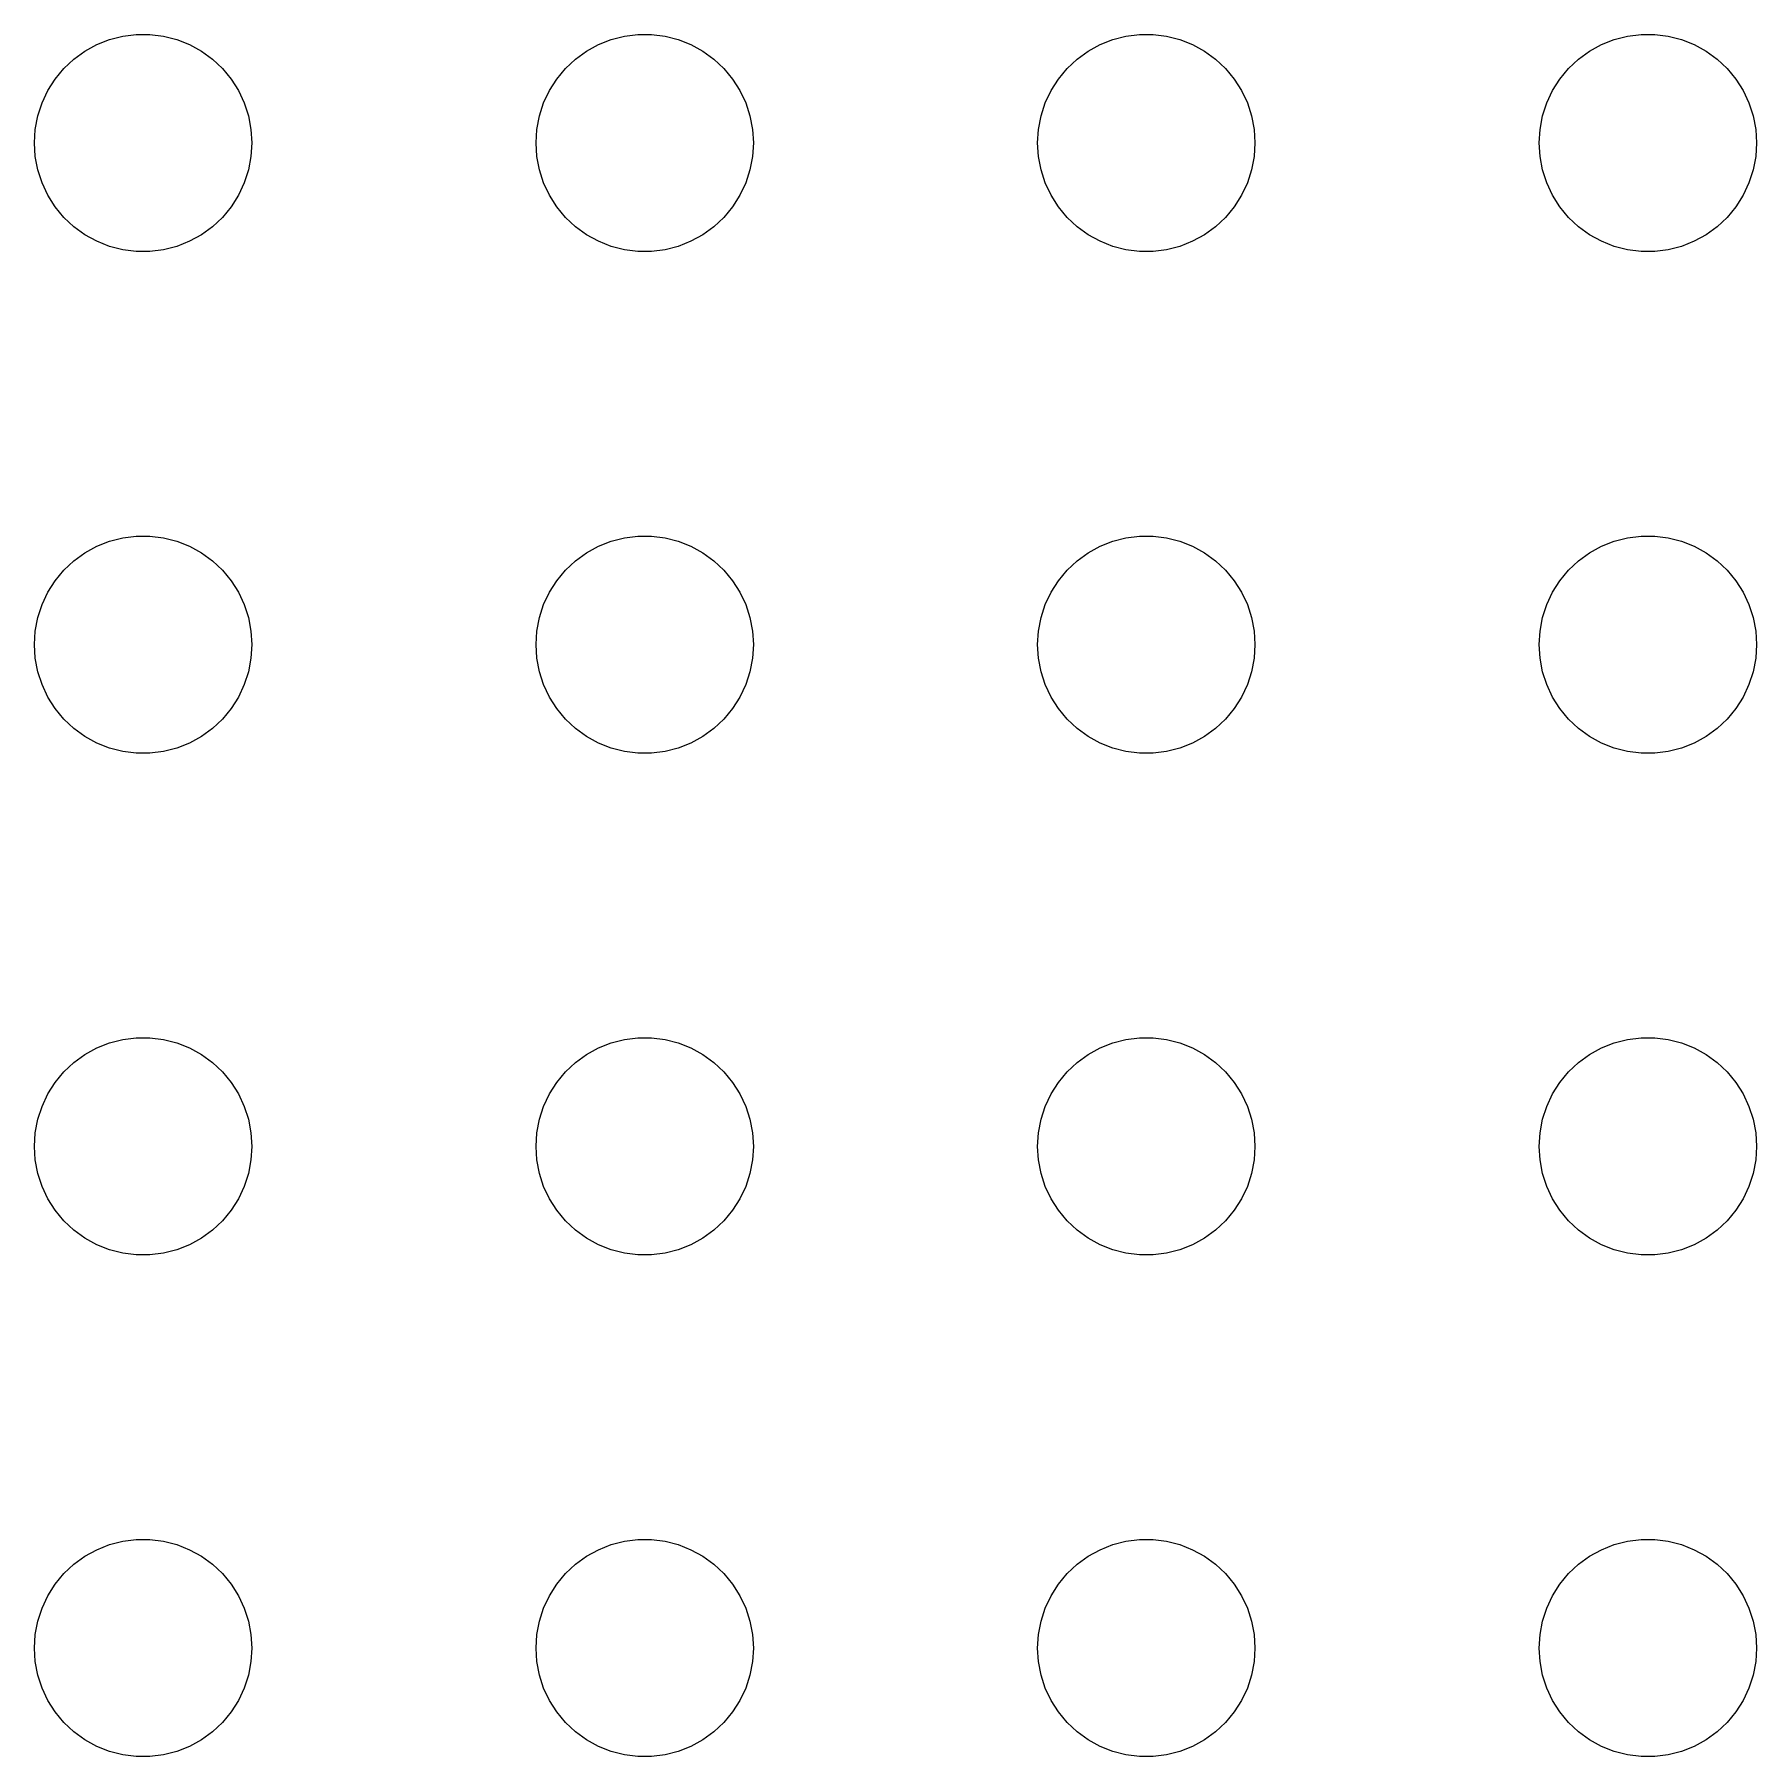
# Model space of a CAD drawing. Header units: metres. Extents: x 9 to 231, y 9 to 231.
# Drawn here: x 56.8 to 108.2, y 116.8 to 168.2 of the extents above; entities that cross this region are included whole.
import ezdxf

# ---------------------------------------------------------------- set-up
doc = ezdxf.new("R2010")
doc.units = ezdxf.units.M

msp = doc.modelspace()

# ---------------------------------------------------------------- linework, layer by layer
for p, q in [((58.2586, 167.744), (58.6162, 167.941)), ((58.6162, 167.941), (58.9957, 168.091)), ((58.9957, 168.091), (59.391, 168.192)), ((59.391, 168.192), (59.7959, 168.244)), ((59.7959, 168.244), (60.2041, 168.244)), ((60.2041, 168.244), (60.609, 168.192)), ((60.609, 168.192), (61.0043, 168.091)), ((61.0043, 168.091), (61.3838, 167.941)), ((61.3838, 167.941), (61.7414, 167.744)), ((73.2586, 167.744), (73.6162, 167.941)), ((73.6162, 167.941), (73.9957, 168.091)), ((73.9957, 168.091), (74.391, 168.192)), ((74.391, 168.192), (74.7959, 168.244)), ((74.7959, 168.244), (75.2041, 168.244)), ((75.2041, 168.244), (75.609, 168.192)), ((75.609, 168.192), (76.0043, 168.091)), ((76.0043, 168.091), (76.3838, 167.941)), ((76.3838, 167.941), (76.7414, 167.744)), ((88.2586, 167.744), (88.6162, 167.941)), ((88.6162, 167.941), (88.9957, 168.091)), ((88.9957, 168.091), (89.391, 168.192)), ((89.391, 168.192), (89.7959, 168.244)), ((89.7959, 168.244), (90.2041, 168.244)), ((90.2041, 168.244), (90.609, 168.192)), ((90.609, 168.192), (91.0043, 168.091)), ((91.0043, 168.091), (91.3838, 167.941)), ((91.3838, 167.941), (91.7414, 167.744)), ((103.259, 167.744), (103.616, 167.941)), ((103.616, 167.941), (103.996, 168.091)), ((103.996, 168.091), (104.391, 168.192)), ((104.391, 168.192), (104.796, 168.244)), ((104.796, 168.244), (105.204, 168.244)), ((105.204, 168.244), (105.609, 168.192)), ((105.609, 168.192), (106.004, 168.091)), ((106.004, 168.091), (106.384, 167.941)), ((106.384, 167.941), (106.741, 167.744)), ((57.6308, 167.225), (57.9284, 167.504)), ((57.9284, 167.504), (58.2586, 167.744)), ((61.7414, 167.744), (62.0716, 167.504)), ((62.0716, 167.504), (62.3691, 167.225)), ((72.6308, 167.225), (72.9284, 167.504)), ((72.9284, 167.504), (73.2586, 167.744)), ((76.7414, 167.744), (77.0716, 167.504)), ((77.0716, 167.504), (77.3691, 167.225)), ((87.6308, 167.225), (87.9284, 167.504)), ((87.9284, 167.504), (88.2586, 167.744)), ((91.7414, 167.744), (92.0716, 167.504)), ((92.0716, 167.504), (92.3691, 167.225)), ((102.631, 167.225), (102.928, 167.504)), ((102.928, 167.504), (103.259, 167.744)), ((106.741, 167.744), (107.072, 167.504)), ((107.072, 167.504), (107.369, 167.225)), ((57.152, 166.566), (57.3707, 166.91)), ((57.3707, 166.91), (57.6308, 167.225)), ((62.3691, 167.225), (62.6293, 166.91)), ((62.6293, 166.91), (62.848, 166.566)), ((72.152, 166.566), (72.3707, 166.91)), ((72.3707, 166.91), (72.6308, 167.225)), ((77.3691, 167.225), (77.6293, 166.91)), ((77.6293, 166.91), (77.848, 166.566)), ((87.152, 166.566), (87.3707, 166.91)), ((87.3707, 166.91), (87.6308, 167.225)), ((92.3691, 167.225), (92.6293, 166.91)), ((92.6293, 166.91), (92.848, 166.566)), ((102.152, 166.566), (102.371, 166.91)), ((102.371, 166.91), (102.631, 167.225)), ((107.369, 167.225), (107.629, 166.91)), ((107.629, 166.91), (107.848, 166.566)), ((56.9782, 166.196), (57.152, 166.566)), ((62.848, 166.566), (63.0218, 166.196)), ((71.9782, 166.196), (72.152, 166.566)), ((77.848, 166.566), (78.0218, 166.196)), ((86.9782, 166.196), (87.152, 166.566)), ((92.848, 166.566), (93.0218, 166.196)), ((101.978, 166.196), (102.152, 166.566)), ((107.848, 166.566), (108.022, 166.196)), ((56.8521, 165.808), (56.9782, 166.196)), ((63.0218, 166.196), (63.1479, 165.808)), ((71.8521, 165.808), (71.9782, 166.196)), ((78.0218, 166.196), (78.1479, 165.808)), ((86.8521, 165.808), (86.9782, 166.196)), ((93.0218, 166.196), (93.1479, 165.808)), ((101.852, 165.808), (101.978, 166.196)), ((108.022, 166.196), (108.148, 165.808)), ((56.75, 165), (56.7756, 165.407)), ((56.7756, 165.407), (56.8521, 165.808)), ((63.1479, 165.808), (63.2244, 165.407)), ((63.2244, 165.407), (63.25, 165)), ((71.75, 165), (71.7756, 165.407)), ((71.7756, 165.407), (71.8521, 165.808)), ((78.1479, 165.808), (78.2244, 165.407)), ((78.2244, 165.407), (78.25, 165)), ((86.75, 165), (86.7756, 165.407)), ((86.7756, 165.407), (86.8521, 165.808)), ((93.1479, 165.808), (93.2244, 165.407)), ((93.2244, 165.407), (93.25, 165)), ((101.75, 165), (101.776, 165.407)), ((101.776, 165.407), (101.852, 165.808)), ((108.148, 165.808), (108.224, 165.407)), ((108.224, 165.407), (108.25, 165)), ((56.7756, 164.593), (56.75, 165)), ((63.25, 165), (63.2244, 164.593)), ((71.7756, 164.593), (71.75, 165)), ((78.25, 165), (78.2244, 164.593)), ((86.7756, 164.593), (86.75, 165)), ((93.25, 165), (93.2244, 164.593)), ((101.776, 164.593), (101.75, 165)), ((108.25, 165), (108.224, 164.593)), ((56.8521, 164.192), (56.7756, 164.593)), ((63.2244, 164.593), (63.1479, 164.192)), ((71.8521, 164.192), (71.7756, 164.593)), ((78.2244, 164.593), (78.1479, 164.192)), ((86.8521, 164.192), (86.7756, 164.593)), ((93.2244, 164.593), (93.1479, 164.192)), ((101.852, 164.192), (101.776, 164.593)), ((108.224, 164.593), (108.148, 164.192)), ((56.9782, 163.804), (56.8521, 164.192)), ((57.152, 163.434), (56.9782, 163.804)), ((63.0218, 163.804), (62.848, 163.434)), ((63.1479, 164.192), (63.0218, 163.804)), ((71.9782, 163.804), (71.8521, 164.192)), ((72.152, 163.434), (71.9782, 163.804)), ((78.0218, 163.804), (77.848, 163.434)), ((78.1479, 164.192), (78.0218, 163.804)), ((86.9782, 163.804), (86.8521, 164.192)), ((87.152, 163.434), (86.9782, 163.804)), ((93.0218, 163.804), (92.848, 163.434)), ((93.1479, 164.192), (93.0218, 163.804)), ((101.978, 163.804), (101.852, 164.192)), ((102.152, 163.434), (101.978, 163.804)), ((108.022, 163.804), (107.848, 163.434)), ((108.148, 164.192), (108.022, 163.804)), ((57.3707, 163.09), (57.152, 163.434)), ((62.848, 163.434), (62.6293, 163.09)), ((72.3707, 163.09), (72.152, 163.434)), ((77.848, 163.434), (77.6293, 163.09)), ((87.3707, 163.09), (87.152, 163.434)), ((92.848, 163.434), (92.6293, 163.09)), ((102.371, 163.09), (102.152, 163.434)), ((107.848, 163.434), (107.629, 163.09)), ((57.6308, 162.775), (57.3707, 163.09)), ((57.9284, 162.496), (57.6308, 162.775)), ((62.3691, 162.775), (62.0716, 162.496)), ((62.6293, 163.09), (62.3691, 162.775)), ((72.6308, 162.775), (72.3707, 163.09)), ((72.9284, 162.496), (72.6308, 162.775)), ((77.3691, 162.775), (77.0716, 162.496)), ((77.6293, 163.09), (77.3691, 162.775)), ((87.6308, 162.775), (87.3707, 163.09)), ((87.9284, 162.496), (87.6308, 162.775)), ((92.3691, 162.775), (92.0716, 162.496)), ((92.6293, 163.09), (92.3691, 162.775)), ((102.631, 162.775), (102.371, 163.09)), ((102.928, 162.496), (102.631, 162.775)), ((107.369, 162.775), (107.072, 162.496)), ((107.629, 163.09), (107.369, 162.775)), ((58.2586, 162.256), (57.9284, 162.496)), ((58.6162, 162.059), (58.2586, 162.256)), ((61.7414, 162.256), (61.3838, 162.059)), ((62.0716, 162.496), (61.7414, 162.256)), ((73.2586, 162.256), (72.9284, 162.496)), ((73.6162, 162.059), (73.2586, 162.256)), ((76.7414, 162.256), (76.3838, 162.059)), ((77.0716, 162.496), (76.7414, 162.256)), ((88.2586, 162.256), (87.9284, 162.496)), ((88.6162, 162.059), (88.2586, 162.256)), ((91.7414, 162.256), (91.3838, 162.059)), ((92.0716, 162.496), (91.7414, 162.256)), ((103.259, 162.256), (102.928, 162.496)), ((103.616, 162.059), (103.259, 162.256)), ((106.741, 162.256), (106.384, 162.059)), ((107.072, 162.496), (106.741, 162.256)), ((58.9957, 161.909), (58.6162, 162.059)), ((59.391, 161.808), (58.9957, 161.909)), ((59.7959, 161.756), (59.391, 161.808)), ((60.2041, 161.756), (59.7959, 161.756)), ((60.609, 161.808), (60.2041, 161.756)), ((61.0043, 161.909), (60.609, 161.808)), ((61.3838, 162.059), (61.0043, 161.909)), ((73.9957, 161.909), (73.6162, 162.059)), ((74.391, 161.808), (73.9957, 161.909)), ((74.7959, 161.756), (74.391, 161.808)), ((75.2041, 161.756), (74.7959, 161.756)), ((75.609, 161.808), (75.2041, 161.756)), ((76.0043, 161.909), (75.609, 161.808)), ((76.3838, 162.059), (76.0043, 161.909)), ((88.9957, 161.909), (88.6162, 162.059)), ((89.391, 161.808), (88.9957, 161.909)), ((89.7959, 161.756), (89.391, 161.808)), ((90.2041, 161.756), (89.7959, 161.756)), ((90.609, 161.808), (90.2041, 161.756)), ((91.0043, 161.909), (90.609, 161.808)), ((91.3838, 162.059), (91.0043, 161.909)), ((103.996, 161.909), (103.616, 162.059)), ((104.391, 161.808), (103.996, 161.909)), ((104.796, 161.756), (104.391, 161.808)), ((105.204, 161.756), (104.796, 161.756)), ((105.609, 161.808), (105.204, 161.756)), ((106.004, 161.909), (105.609, 161.808)), ((106.384, 162.059), (106.004, 161.909)), ((58.6162, 152.941), (58.9957, 153.091)), ((58.9957, 153.091), (59.391, 153.192)), ((59.391, 153.192), (59.7959, 153.244)), ((59.7959, 153.244), (60.2041, 153.244)), ((60.2041, 153.244), (60.609, 153.192)), ((60.609, 153.192), (61.0043, 153.091)), ((61.0043, 153.091), (61.3838, 152.941)), ((73.6162, 152.941), (73.9957, 153.091)), ((73.9957, 153.091), (74.391, 153.192)), ((74.391, 153.192), (74.7959, 153.244)), ((74.7959, 153.244), (75.2041, 153.244)), ((75.2041, 153.244), (75.609, 153.192)), ((75.609, 153.192), (76.0043, 153.091)), ((76.0043, 153.091), (76.3838, 152.941)), ((88.6162, 152.941), (88.9957, 153.091)), ((88.9957, 153.091), (89.391, 153.192)), ((89.391, 153.192), (89.7959, 153.244)), ((89.7959, 153.244), (90.2041, 153.244)), ((90.2041, 153.244), (90.609, 153.192)), ((90.609, 153.192), (91.0043, 153.091)), ((91.0043, 153.091), (91.3838, 152.941)), ((103.616, 152.941), (103.996, 153.091)), ((103.996, 153.091), (104.391, 153.192)), ((104.391, 153.192), (104.796, 153.244)), ((104.796, 153.244), (105.204, 153.244)), ((105.204, 153.244), (105.609, 153.192)), ((105.609, 153.192), (106.004, 153.091)), ((106.004, 153.091), (106.384, 152.941)), ((57.6308, 152.225), (57.9284, 152.504)), ((57.9284, 152.504), (58.2586, 152.744)), ((58.2586, 152.744), (58.6162, 152.941)), ((61.3838, 152.941), (61.7414, 152.744)), ((61.7414, 152.744), (62.0716, 152.504)), ((62.0716, 152.504), (62.3691, 152.225)), ((72.6308, 152.225), (72.9284, 152.504)), ((72.9284, 152.504), (73.2586, 152.744)), ((73.2586, 152.744), (73.6162, 152.941)), ((76.3838, 152.941), (76.7414, 152.744)), ((76.7414, 152.744), (77.0716, 152.504)), ((77.0716, 152.504), (77.3691, 152.225)), ((87.6308, 152.225), (87.9284, 152.504)), ((87.9284, 152.504), (88.2586, 152.744)), ((88.2586, 152.744), (88.6162, 152.941)), ((91.3838, 152.941), (91.7414, 152.744)), ((91.7414, 152.744), (92.0716, 152.504)), ((92.0716, 152.504), (92.3691, 152.225)), ((102.631, 152.225), (102.928, 152.504)), ((102.928, 152.504), (103.259, 152.744)), ((103.259, 152.744), (103.616, 152.941)), ((106.384, 152.941), (106.741, 152.744)), ((106.741, 152.744), (107.072, 152.504)), ((107.072, 152.504), (107.369, 152.225)), ((57.3707, 151.91), (57.6308, 152.225)), ((62.3691, 152.225), (62.6293, 151.91)), ((72.3707, 151.91), (72.6308, 152.225)), ((77.3691, 152.225), (77.6293, 151.91)), ((87.3707, 151.91), (87.6308, 152.225)), ((92.3691, 152.225), (92.6293, 151.91)), ((102.371, 151.91), (102.631, 152.225)), ((107.369, 152.225), (107.629, 151.91)), ((56.9782, 151.196), (57.152, 151.566)), ((57.152, 151.566), (57.3707, 151.91)), ((62.6293, 151.91), (62.848, 151.566)), ((62.848, 151.566), (63.0218, 151.196)), ((71.9782, 151.196), (72.152, 151.566)), ((72.152, 151.566), (72.3707, 151.91)), ((77.6293, 151.91), (77.848, 151.566)), ((77.848, 151.566), (78.0218, 151.196)), ((86.9782, 151.196), (87.152, 151.566)), ((87.152, 151.566), (87.3707, 151.91)), ((92.6293, 151.91), (92.848, 151.566)), ((92.848, 151.566), (93.0218, 151.196)), ((101.978, 151.196), (102.152, 151.566)), ((102.152, 151.566), (102.371, 151.91)), ((107.629, 151.91), (107.848, 151.566)), ((107.848, 151.566), (108.022, 151.196)), ((56.8521, 150.808), (56.9782, 151.196)), ((63.0218, 151.196), (63.1479, 150.808)), ((71.8521, 150.808), (71.9782, 151.196)), ((78.0218, 151.196), (78.1479, 150.808)), ((86.8521, 150.808), (86.9782, 151.196)), ((93.0218, 151.196), (93.1479, 150.808)), ((101.852, 150.808), (101.978, 151.196)), ((108.022, 151.196), (108.148, 150.808)), ((56.75, 150), (56.7756, 150.407)), ((56.7756, 150.407), (56.8521, 150.808)), ((63.1479, 150.808), (63.2244, 150.407)), ((63.2244, 150.407), (63.25, 150)), ((71.75, 150), (71.7756, 150.407)), ((71.7756, 150.407), (71.8521, 150.808)), ((78.1479, 150.808), (78.2244, 150.407)), ((78.2244, 150.407), (78.25, 150)), ((86.75, 150), (86.7756, 150.407)), ((86.7756, 150.407), (86.8521, 150.808)), ((93.1479, 150.808), (93.2244, 150.407)), ((93.2244, 150.407), (93.25, 150)), ((101.75, 150), (101.776, 150.407)), ((101.776, 150.407), (101.852, 150.808)), ((108.148, 150.808), (108.224, 150.407)), ((108.224, 150.407), (108.25, 150)), ((56.7756, 149.593), (56.75, 150)), ((63.25, 150), (63.2244, 149.593)), ((71.7756, 149.593), (71.75, 150)), ((78.25, 150), (78.2244, 149.593)), ((86.7756, 149.593), (86.75, 150)), ((93.25, 150), (93.2244, 149.593)), ((101.776, 149.593), (101.75, 150)), ((108.25, 150), (108.224, 149.593)), ((56.8521, 149.192), (56.7756, 149.593)), ((63.2244, 149.593), (63.1479, 149.192)), ((71.8521, 149.192), (71.7756, 149.593)), ((78.2244, 149.593), (78.1479, 149.192)), ((86.8521, 149.192), (86.7756, 149.593)), ((93.2244, 149.593), (93.1479, 149.192)), ((101.852, 149.192), (101.776, 149.593)), ((108.224, 149.593), (108.148, 149.192)), ((56.9782, 148.804), (56.8521, 149.192)), ((63.1479, 149.192), (63.0218, 148.804)), ((71.9782, 148.804), (71.8521, 149.192)), ((78.1479, 149.192), (78.0218, 148.804)), ((86.9782, 148.804), (86.8521, 149.192)), ((93.1479, 149.192), (93.0218, 148.804)), ((101.978, 148.804), (101.852, 149.192)), ((108.148, 149.192), (108.022, 148.804)), ((57.152, 148.434), (56.9782, 148.804)), ((57.3707, 148.09), (57.152, 148.434)), ((62.848, 148.434), (62.6293, 148.09)), ((63.0218, 148.804), (62.848, 148.434)), ((72.152, 148.434), (71.9782, 148.804)), ((72.3707, 148.09), (72.152, 148.434)), ((77.848, 148.434), (77.6293, 148.09)), ((78.0218, 148.804), (77.848, 148.434)), ((87.152, 148.434), (86.9782, 148.804)), ((87.3707, 148.09), (87.152, 148.434)), ((92.848, 148.434), (92.6293, 148.09)), ((93.0218, 148.804), (92.848, 148.434)), ((102.152, 148.434), (101.978, 148.804)), ((102.371, 148.09), (102.152, 148.434)), ((107.848, 148.434), (107.629, 148.09)), ((108.022, 148.804), (107.848, 148.434)), ((57.6308, 147.775), (57.3707, 148.09)), ((62.6293, 148.09), (62.3691, 147.775)), ((72.6308, 147.775), (72.3707, 148.09)), ((77.6293, 148.09), (77.3691, 147.775)), ((87.6308, 147.775), (87.3707, 148.09)), ((92.6293, 148.09), (92.3691, 147.775)), ((102.631, 147.775), (102.371, 148.09)), ((107.629, 148.09), (107.369, 147.775)), ((57.9284, 147.496), (57.6308, 147.775)), ((58.2586, 147.256), (57.9284, 147.496)), ((62.0716, 147.496), (61.7414, 147.256)), ((62.3691, 147.775), (62.0716, 147.496)), ((72.9284, 147.496), (72.6308, 147.775)), ((73.2586, 147.256), (72.9284, 147.496)), ((77.0716, 147.496), (76.7414, 147.256)), ((77.3691, 147.775), (77.0716, 147.496)), ((87.9284, 147.496), (87.6308, 147.775)), ((88.2586, 147.256), (87.9284, 147.496)), ((92.0716, 147.496), (91.7414, 147.256)), ((92.3691, 147.775), (92.0716, 147.496)), ((102.928, 147.496), (102.631, 147.775)), ((103.259, 147.256), (102.928, 147.496)), ((107.072, 147.496), (106.741, 147.256)), ((107.369, 147.775), (107.072, 147.496)), ((58.6162, 147.059), (58.2586, 147.256)), ((58.9957, 146.909), (58.6162, 147.059)), ((59.391, 146.808), (58.9957, 146.909)), ((59.7959, 146.756), (59.391, 146.808)), ((60.609, 146.808), (60.2041, 146.756)), ((61.0043, 146.909), (60.609, 146.808)), ((61.3838, 147.059), (61.0043, 146.909)), ((61.7414, 147.256), (61.3838, 147.059)), ((73.6162, 147.059), (73.2586, 147.256)), ((73.9957, 146.909), (73.6162, 147.059)), ((74.391, 146.808), (73.9957, 146.909)), ((74.7959, 146.756), (74.391, 146.808)), ((75.609, 146.808), (75.2041, 146.756)), ((76.0043, 146.909), (75.609, 146.808)), ((76.3838, 147.059), (76.0043, 146.909)), ((76.7414, 147.256), (76.3838, 147.059)), ((88.6162, 147.059), (88.2586, 147.256)), ((88.9957, 146.909), (88.6162, 147.059)), ((89.391, 146.808), (88.9957, 146.909)), ((89.7959, 146.756), (89.391, 146.808)), ((90.609, 146.808), (90.2041, 146.756)), ((91.0043, 146.909), (90.609, 146.808)), ((91.3838, 147.059), (91.0043, 146.909)), ((91.7414, 147.256), (91.3838, 147.059)), ((103.616, 147.059), (103.259, 147.256)), ((103.996, 146.909), (103.616, 147.059)), ((104.391, 146.808), (103.996, 146.909)), ((104.796, 146.756), (104.391, 146.808)), ((105.609, 146.808), (105.204, 146.756)), ((106.004, 146.909), (105.609, 146.808)), ((106.384, 147.059), (106.004, 146.909)), ((106.741, 147.256), (106.384, 147.059)), ((60.2041, 146.756), (59.7959, 146.756)), ((75.2041, 146.756), (74.7959, 146.756)), ((90.2041, 146.756), (89.7959, 146.756)), ((105.204, 146.756), (104.796, 146.756)), ((58.6162, 137.941), (58.9957, 138.091)), ((58.9957, 138.091), (59.391, 138.192)), ((59.391, 138.192), (59.7959, 138.244)), ((59.7959, 138.244), (60.2041, 138.244)), ((60.2041, 138.244), (60.609, 138.192)), ((60.609, 138.192), (61.0043, 138.091)), ((61.0043, 138.091), (61.3838, 137.941)), ((73.6162, 137.941), (73.9957, 138.091)), ((73.9957, 138.091), (74.391, 138.192)), ((74.391, 138.192), (74.7959, 138.244)), ((74.7959, 138.244), (75.2041, 138.244)), ((75.2041, 138.244), (75.609, 138.192)), ((75.609, 138.192), (76.0043, 138.091)), ((76.0043, 138.091), (76.3838, 137.941)), ((88.6162, 137.941), (88.9957, 138.091)), ((88.9957, 138.091), (89.391, 138.192)), ((89.391, 138.192), (89.7959, 138.244)), ((89.7959, 138.244), (90.2041, 138.244)), ((90.2041, 138.244), (90.609, 138.192)), ((90.609, 138.192), (91.0043, 138.091)), ((91.0043, 138.091), (91.3838, 137.941)), ((103.616, 137.941), (103.996, 138.091)), ((103.996, 138.091), (104.391, 138.192)), ((104.391, 138.192), (104.796, 138.244)), ((104.796, 138.244), (105.204, 138.244)), ((105.204, 138.244), (105.609, 138.192)), ((105.609, 138.192), (106.004, 138.091)), ((106.004, 138.091), (106.384, 137.941)), ((57.9284, 137.504), (58.2586, 137.744)), ((58.2586, 137.744), (58.6162, 137.941)), ((61.3838, 137.941), (61.7414, 137.744)), ((61.7414, 137.744), (62.0716, 137.504)), ((72.9284, 137.504), (73.2586, 137.744)), ((73.2586, 137.744), (73.6162, 137.941)), ((76.3838, 137.941), (76.7414, 137.744)), ((76.7414, 137.744), (77.0716, 137.504)), ((87.9284, 137.504), (88.2586, 137.744)), ((88.2586, 137.744), (88.6162, 137.941)), ((91.3838, 137.941), (91.7414, 137.744)), ((91.7414, 137.744), (92.0716, 137.504)), ((102.928, 137.504), (103.259, 137.744)), ((103.259, 137.744), (103.616, 137.941)), ((106.384, 137.941), (106.741, 137.744)), ((106.741, 137.744), (107.072, 137.504)), ((57.3707, 136.91), (57.6308, 137.225)), ((57.6308, 137.225), (57.9284, 137.504)), ((62.0716, 137.504), (62.3691, 137.225)), ((62.3691, 137.225), (62.6293, 136.91)), ((72.3707, 136.91), (72.6308, 137.225)), ((72.6308, 137.225), (72.9284, 137.504)), ((77.0716, 137.504), (77.3691, 137.225)), ((77.3691, 137.225), (77.6293, 136.91)), ((87.3707, 136.91), (87.6308, 137.225)), ((87.6308, 137.225), (87.9284, 137.504)), ((92.0716, 137.504), (92.3691, 137.225)), ((92.3691, 137.225), (92.6293, 136.91)), ((102.371, 136.91), (102.631, 137.225)), ((102.631, 137.225), (102.928, 137.504)), ((107.072, 137.504), (107.369, 137.225)), ((107.369, 137.225), (107.629, 136.91)), ((56.9782, 136.196), (57.152, 136.566)), ((57.152, 136.566), (57.3707, 136.91)), ((62.6293, 136.91), (62.848, 136.566)), ((62.848, 136.566), (63.0218, 136.196)), ((71.9782, 136.196), (72.152, 136.566)), ((72.152, 136.566), (72.3707, 136.91)), ((77.6293, 136.91), (77.848, 136.566)), ((77.848, 136.566), (78.0218, 136.196)), ((86.9782, 136.196), (87.152, 136.566)), ((87.152, 136.566), (87.3707, 136.91)), ((92.6293, 136.91), (92.848, 136.566)), ((92.848, 136.566), (93.0218, 136.196)), ((101.978, 136.196), (102.152, 136.566)), ((102.152, 136.566), (102.371, 136.91)), ((107.629, 136.91), (107.848, 136.566)), ((107.848, 136.566), (108.022, 136.196)), ((56.8521, 135.808), (56.9782, 136.196)), ((63.0218, 136.196), (63.1479, 135.808)), ((71.8521, 135.808), (71.9782, 136.196)), ((78.0218, 136.196), (78.1479, 135.808)), ((86.8521, 135.808), (86.9782, 136.196)), ((93.0218, 136.196), (93.1479, 135.808)), ((101.852, 135.808), (101.978, 136.196)), ((108.022, 136.196), (108.148, 135.808)), ((56.7756, 135.407), (56.8521, 135.808)), ((63.1479, 135.808), (63.2244, 135.407)), ((71.7756, 135.407), (71.8521, 135.808)), ((78.1479, 135.808), (78.2244, 135.407)), ((86.7756, 135.407), (86.8521, 135.808)), ((93.1479, 135.808), (93.2244, 135.407)), ((101.776, 135.407), (101.852, 135.808)), ((108.148, 135.808), (108.224, 135.407)), ((56.75, 135), (56.7756, 135.407)), ((56.7756, 134.593), (56.75, 135)), ((63.2244, 135.407), (63.25, 135)), ((63.25, 135), (63.2244, 134.593)), ((71.75, 135), (71.7756, 135.407)), ((71.7756, 134.593), (71.75, 135)), ((78.2244, 135.407), (78.25, 135)), ((78.25, 135), (78.2244, 134.593)), ((86.75, 135), (86.7756, 135.407)), ((86.7756, 134.593), (86.75, 135)), ((93.2244, 135.407), (93.25, 135)), ((93.25, 135), (93.2244, 134.593)), ((101.75, 135), (101.776, 135.407)), ((101.776, 134.593), (101.75, 135)), ((108.224, 135.407), (108.25, 135)), ((108.25, 135), (108.224, 134.593)), ((56.8521, 134.192), (56.7756, 134.593)), ((63.2244, 134.593), (63.1479, 134.192)), ((71.8521, 134.192), (71.7756, 134.593)), ((78.2244, 134.593), (78.1479, 134.192)), ((86.8521, 134.192), (86.7756, 134.593)), ((93.2244, 134.593), (93.1479, 134.192)), ((101.852, 134.192), (101.776, 134.593)), ((108.224, 134.593), (108.148, 134.192)), ((56.9782, 133.804), (56.8521, 134.192)), ((63.1479, 134.192), (63.0218, 133.804)), ((71.9782, 133.804), (71.8521, 134.192)), ((78.1479, 134.192), (78.0218, 133.804)), ((86.9782, 133.804), (86.8521, 134.192)), ((93.1479, 134.192), (93.0218, 133.804)), ((101.978, 133.804), (101.852, 134.192)), ((108.148, 134.192), (108.022, 133.804)), ((57.152, 133.434), (56.9782, 133.804)), ((57.3707, 133.09), (57.152, 133.434)), ((62.848, 133.434), (62.6293, 133.09)), ((63.0218, 133.804), (62.848, 133.434)), ((72.152, 133.434), (71.9782, 133.804)), ((72.3707, 133.09), (72.152, 133.434)), ((77.848, 133.434), (77.6293, 133.09)), ((78.0218, 133.804), (77.848, 133.434)), ((87.152, 133.434), (86.9782, 133.804)), ((87.3707, 133.09), (87.152, 133.434)), ((92.848, 133.434), (92.6293, 133.09)), ((93.0218, 133.804), (92.848, 133.434)), ((102.152, 133.434), (101.978, 133.804)), ((102.371, 133.09), (102.152, 133.434)), ((107.848, 133.434), (107.629, 133.09)), ((108.022, 133.804), (107.848, 133.434)), ((57.6308, 132.775), (57.3707, 133.09)), ((62.6293, 133.09), (62.3691, 132.775)), ((72.6308, 132.775), (72.3707, 133.09)), ((77.6293, 133.09), (77.3691, 132.775)), ((87.6308, 132.775), (87.3707, 133.09)), ((92.6293, 133.09), (92.3691, 132.775)), ((102.631, 132.775), (102.371, 133.09)), ((107.629, 133.09), (107.369, 132.775)), ((57.9284, 132.496), (57.6308, 132.775)), ((58.2586, 132.256), (57.9284, 132.496)), ((62.0716, 132.496), (61.7414, 132.256)), ((62.3691, 132.775), (62.0716, 132.496)), ((72.9284, 132.496), (72.6308, 132.775)), ((73.2586, 132.256), (72.9284, 132.496)), ((77.0716, 132.496), (76.7414, 132.256)), ((77.3691, 132.775), (77.0716, 132.496)), ((87.9284, 132.496), (87.6308, 132.775)), ((88.2586, 132.256), (87.9284, 132.496)), ((92.0716, 132.496), (91.7414, 132.256)), ((92.3691, 132.775), (92.0716, 132.496)), ((102.928, 132.496), (102.631, 132.775)), ((103.259, 132.256), (102.928, 132.496)), ((107.072, 132.496), (106.741, 132.256)), ((107.369, 132.775), (107.072, 132.496)), ((58.6162, 132.059), (58.2586, 132.256)), ((58.9957, 131.909), (58.6162, 132.059)), ((59.391, 131.808), (58.9957, 131.909)), ((61.0043, 131.909), (60.609, 131.808)), ((61.3838, 132.059), (61.0043, 131.909)), ((61.7414, 132.256), (61.3838, 132.059)), ((73.6162, 132.059), (73.2586, 132.256)), ((73.9957, 131.909), (73.6162, 132.059)), ((74.391, 131.808), (73.9957, 131.909)), ((76.0043, 131.909), (75.609, 131.808)), ((76.3838, 132.059), (76.0043, 131.909)), ((76.7414, 132.256), (76.3838, 132.059)), ((88.6162, 132.059), (88.2586, 132.256)), ((88.9957, 131.909), (88.6162, 132.059)), ((89.391, 131.808), (88.9957, 131.909)), ((91.0043, 131.909), (90.609, 131.808)), ((91.3838, 132.059), (91.0043, 131.909)), ((91.7414, 132.256), (91.3838, 132.059)), ((103.616, 132.059), (103.259, 132.256)), ((103.996, 131.909), (103.616, 132.059)), ((104.391, 131.808), (103.996, 131.909)), ((106.004, 131.909), (105.609, 131.808)), ((106.384, 132.059), (106.004, 131.909)), ((106.741, 132.256), (106.384, 132.059)), ((59.7959, 131.756), (59.391, 131.808)), ((60.2041, 131.756), (59.7959, 131.756)), ((60.609, 131.808), (60.2041, 131.756)), ((74.7959, 131.756), (74.391, 131.808)), ((75.2041, 131.756), (74.7959, 131.756)), ((75.609, 131.808), (75.2041, 131.756)), ((89.7959, 131.756), (89.391, 131.808)), ((90.2041, 131.756), (89.7959, 131.756)), ((90.609, 131.808), (90.2041, 131.756)), ((104.796, 131.756), (104.391, 131.808)), ((105.204, 131.756), (104.796, 131.756)), ((105.609, 131.808), (105.204, 131.756)), ((58.6162, 122.941), (58.9957, 123.091)), ((58.9957, 123.091), (59.391, 123.192)), ((59.391, 123.192), (59.7959, 123.244)), ((59.7959, 123.244), (60.2041, 123.244)), ((60.2041, 123.244), (60.609, 123.192)), ((60.609, 123.192), (61.0043, 123.091)), ((61.0043, 123.091), (61.3838, 122.941)), ((73.6162, 122.941), (73.9957, 123.091)), ((73.9957, 123.091), (74.391, 123.192)), ((74.391, 123.192), (74.7959, 123.244)), ((74.7959, 123.244), (75.2041, 123.244)), ((75.2041, 123.244), (75.609, 123.192)), ((75.609, 123.192), (76.0043, 123.091)), ((76.0043, 123.091), (76.3838, 122.941)), ((88.6162, 122.941), (88.9957, 123.091)), ((88.9957, 123.091), (89.391, 123.192)), ((89.391, 123.192), (89.7959, 123.244)), ((89.7959, 123.244), (90.2041, 123.244)), ((90.2041, 123.244), (90.609, 123.192)), ((90.609, 123.192), (91.0043, 123.091)), ((91.0043, 123.091), (91.3838, 122.941)), ((103.616, 122.941), (103.996, 123.091)), ((103.996, 123.091), (104.391, 123.192)), ((104.391, 123.192), (104.796, 123.244)), ((104.796, 123.244), (105.204, 123.244)), ((105.204, 123.244), (105.609, 123.192)), ((105.609, 123.192), (106.004, 123.091)), ((106.004, 123.091), (106.384, 122.941)), ((57.9284, 122.504), (58.2586, 122.744)), ((58.2586, 122.744), (58.6162, 122.941)), ((61.3838, 122.941), (61.7414, 122.744)), ((61.7414, 122.744), (62.0716, 122.504)), ((72.9284, 122.504), (73.2586, 122.744)), ((73.2586, 122.744), (73.6162, 122.941)), ((76.3838, 122.941), (76.7414, 122.744)), ((76.7414, 122.744), (77.0716, 122.504)), ((87.9284, 122.504), (88.2586, 122.744)), ((88.2586, 122.744), (88.6162, 122.941)), ((91.3838, 122.941), (91.7414, 122.744)), ((91.7414, 122.744), (92.0716, 122.504)), ((102.928, 122.504), (103.259, 122.744)), ((103.259, 122.744), (103.616, 122.941)), ((106.384, 122.941), (106.741, 122.744)), ((106.741, 122.744), (107.072, 122.504)), ((57.3707, 121.91), (57.6308, 122.225)), ((57.6308, 122.225), (57.9284, 122.504)), ((62.0716, 122.504), (62.3691, 122.225)), ((62.3691, 122.225), (62.6293, 121.91)), ((72.3707, 121.91), (72.6308, 122.225)), ((72.6308, 122.225), (72.9284, 122.504)), ((77.0716, 122.504), (77.3691, 122.225)), ((77.3691, 122.225), (77.6293, 121.91)), ((87.3707, 121.91), (87.6308, 122.225)), ((87.6308, 122.225), (87.9284, 122.504)), ((92.0716, 122.504), (92.3691, 122.225)), ((92.3691, 122.225), (92.6293, 121.91)), ((102.371, 121.91), (102.631, 122.225)), ((102.631, 122.225), (102.928, 122.504)), ((107.072, 122.504), (107.369, 122.225)), ((107.369, 122.225), (107.629, 121.91)), ((56.9782, 121.196), (57.152, 121.566)), ((57.152, 121.566), (57.3707, 121.91)), ((62.6293, 121.91), (62.848, 121.566)), ((62.848, 121.566), (63.0218, 121.196)), ((71.9782, 121.196), (72.152, 121.566)), ((72.152, 121.566), (72.3707, 121.91)), ((77.6293, 121.91), (77.848, 121.566)), ((77.848, 121.566), (78.0218, 121.196)), ((86.9782, 121.196), (87.152, 121.566)), ((87.152, 121.566), (87.3707, 121.91)), ((92.6293, 121.91), (92.848, 121.566)), ((92.848, 121.566), (93.0218, 121.196)), ((101.978, 121.196), (102.152, 121.566)), ((102.152, 121.566), (102.371, 121.91)), ((107.629, 121.91), (107.848, 121.566)), ((107.848, 121.566), (108.022, 121.196)), ((56.8521, 120.808), (56.9782, 121.196)), ((63.0218, 121.196), (63.1479, 120.808)), ((71.8521, 120.808), (71.9782, 121.196)), ((78.0218, 121.196), (78.1479, 120.808)), ((86.8521, 120.808), (86.9782, 121.196)), ((93.0218, 121.196), (93.1479, 120.808)), ((101.852, 120.808), (101.978, 121.196)), ((108.022, 121.196), (108.148, 120.808)), ((56.7756, 120.407), (56.8521, 120.808)), ((63.1479, 120.808), (63.2244, 120.407)), ((71.7756, 120.407), (71.8521, 120.808)), ((78.1479, 120.808), (78.2244, 120.407)), ((86.7756, 120.407), (86.8521, 120.808)), ((93.1479, 120.808), (93.2244, 120.407)), ((101.776, 120.407), (101.852, 120.808)), ((108.148, 120.808), (108.224, 120.407)), ((56.75, 120), (56.7756, 120.407)), ((56.7756, 119.593), (56.75, 120)), ((63.2244, 120.407), (63.25, 120)), ((63.25, 120), (63.2244, 119.593)), ((71.75, 120), (71.7756, 120.407)), ((71.7756, 119.593), (71.75, 120)), ((78.2244, 120.407), (78.25, 120)), ((78.25, 120), (78.2244, 119.593)), ((86.75, 120), (86.7756, 120.407)), ((86.7756, 119.593), (86.75, 120)), ((93.2244, 120.407), (93.25, 120)), ((93.25, 120), (93.2244, 119.593)), ((101.75, 120), (101.776, 120.407)), ((101.776, 119.593), (101.75, 120)), ((108.224, 120.407), (108.25, 120)), ((108.25, 120), (108.224, 119.593)), ((56.8521, 119.192), (56.7756, 119.593)), ((63.2244, 119.593), (63.1479, 119.192)), ((71.8521, 119.192), (71.7756, 119.593)), ((78.2244, 119.593), (78.1479, 119.192)), ((86.8521, 119.192), (86.7756, 119.593)), ((93.2244, 119.593), (93.1479, 119.192)), ((101.852, 119.192), (101.776, 119.593)), ((108.224, 119.593), (108.148, 119.192)), ((56.9782, 118.804), (56.8521, 119.192)), ((63.1479, 119.192), (63.0218, 118.804)), ((71.9782, 118.804), (71.8521, 119.192)), ((78.1479, 119.192), (78.0218, 118.804)), ((86.9782, 118.804), (86.8521, 119.192)), ((93.1479, 119.192), (93.0218, 118.804)), ((101.978, 118.804), (101.852, 119.192)), ((108.148, 119.192), (108.022, 118.804)), ((57.152, 118.434), (56.9782, 118.804)), ((63.0218, 118.804), (62.848, 118.434)), ((72.152, 118.434), (71.9782, 118.804)), ((78.0218, 118.804), (77.848, 118.434)), ((87.152, 118.434), (86.9782, 118.804)), ((93.0218, 118.804), (92.848, 118.434)), ((102.152, 118.434), (101.978, 118.804)), ((108.022, 118.804), (107.848, 118.434)), ((57.3707, 118.09), (57.152, 118.434)), ((57.6308, 117.775), (57.3707, 118.09)), ((62.6293, 118.09), (62.3691, 117.775)), ((62.848, 118.434), (62.6293, 118.09)), ((72.3707, 118.09), (72.152, 118.434)), ((72.6308, 117.775), (72.3707, 118.09)), ((77.6293, 118.09), (77.3691, 117.775)), ((77.848, 118.434), (77.6293, 118.09)), ((87.3707, 118.09), (87.152, 118.434)), ((87.6308, 117.775), (87.3707, 118.09)), ((92.6293, 118.09), (92.3691, 117.775)), ((92.848, 118.434), (92.6293, 118.09)), ((102.371, 118.09), (102.152, 118.434)), ((102.631, 117.775), (102.371, 118.09)), ((107.629, 118.09), (107.369, 117.775)), ((107.848, 118.434), (107.629, 118.09)), ((57.9284, 117.496), (57.6308, 117.775)), ((58.2586, 117.256), (57.9284, 117.496)), ((62.0716, 117.496), (61.7414, 117.256)), ((62.3691, 117.775), (62.0716, 117.496)), ((72.9284, 117.496), (72.6308, 117.775)), ((73.2586, 117.256), (72.9284, 117.496)), ((77.0716, 117.496), (76.7414, 117.256)), ((77.3691, 117.775), (77.0716, 117.496)), ((87.9284, 117.496), (87.6308, 117.775)), ((88.2586, 117.256), (87.9284, 117.496)), ((92.0716, 117.496), (91.7414, 117.256)), ((92.3691, 117.775), (92.0716, 117.496)), ((102.928, 117.496), (102.631, 117.775)), ((103.259, 117.256), (102.928, 117.496)), ((107.072, 117.496), (106.741, 117.256)), ((107.369, 117.775), (107.072, 117.496)), ((58.6162, 117.059), (58.2586, 117.256)), ((58.9957, 116.909), (58.6162, 117.059)), ((59.391, 116.808), (58.9957, 116.909)), ((61.0043, 116.909), (60.609, 116.808)), ((61.3838, 117.059), (61.0043, 116.909)), ((61.7414, 117.256), (61.3838, 117.059)), ((73.6162, 117.059), (73.2586, 117.256)), ((73.9957, 116.909), (73.6162, 117.059)), ((74.391, 116.808), (73.9957, 116.909)), ((76.0043, 116.909), (75.609, 116.808)), ((76.3838, 117.059), (76.0043, 116.909)), ((76.7414, 117.256), (76.3838, 117.059)), ((88.6162, 117.059), (88.2586, 117.256)), ((88.9957, 116.909), (88.6162, 117.059)), ((89.391, 116.808), (88.9957, 116.909)), ((91.0043, 116.909), (90.609, 116.808)), ((91.3838, 117.059), (91.0043, 116.909)), ((91.7414, 117.256), (91.3838, 117.059)), ((103.616, 117.059), (103.259, 117.256)), ((103.996, 116.909), (103.616, 117.059)), ((104.391, 116.808), (103.996, 116.909)), ((106.004, 116.909), (105.609, 116.808)), ((106.384, 117.059), (106.004, 116.909)), ((106.741, 117.256), (106.384, 117.059)), ((59.7959, 116.756), (59.391, 116.808)), ((60.2041, 116.756), (59.7959, 116.756)), ((60.609, 116.808), (60.2041, 116.756)), ((74.7959, 116.756), (74.391, 116.808)), ((75.2041, 116.756), (74.7959, 116.756)), ((75.609, 116.808), (75.2041, 116.756)), ((89.7959, 116.756), (89.391, 116.808)), ((90.2041, 116.756), (89.7959, 116.756)), ((90.609, 116.808), (90.2041, 116.756)), ((104.796, 116.756), (104.391, 116.808)), ((105.204, 116.756), (104.796, 116.756)), ((105.609, 116.808), (105.204, 116.756))]:
    msp.add_line(p, q)

doc.saveas('drawing.dxf')
